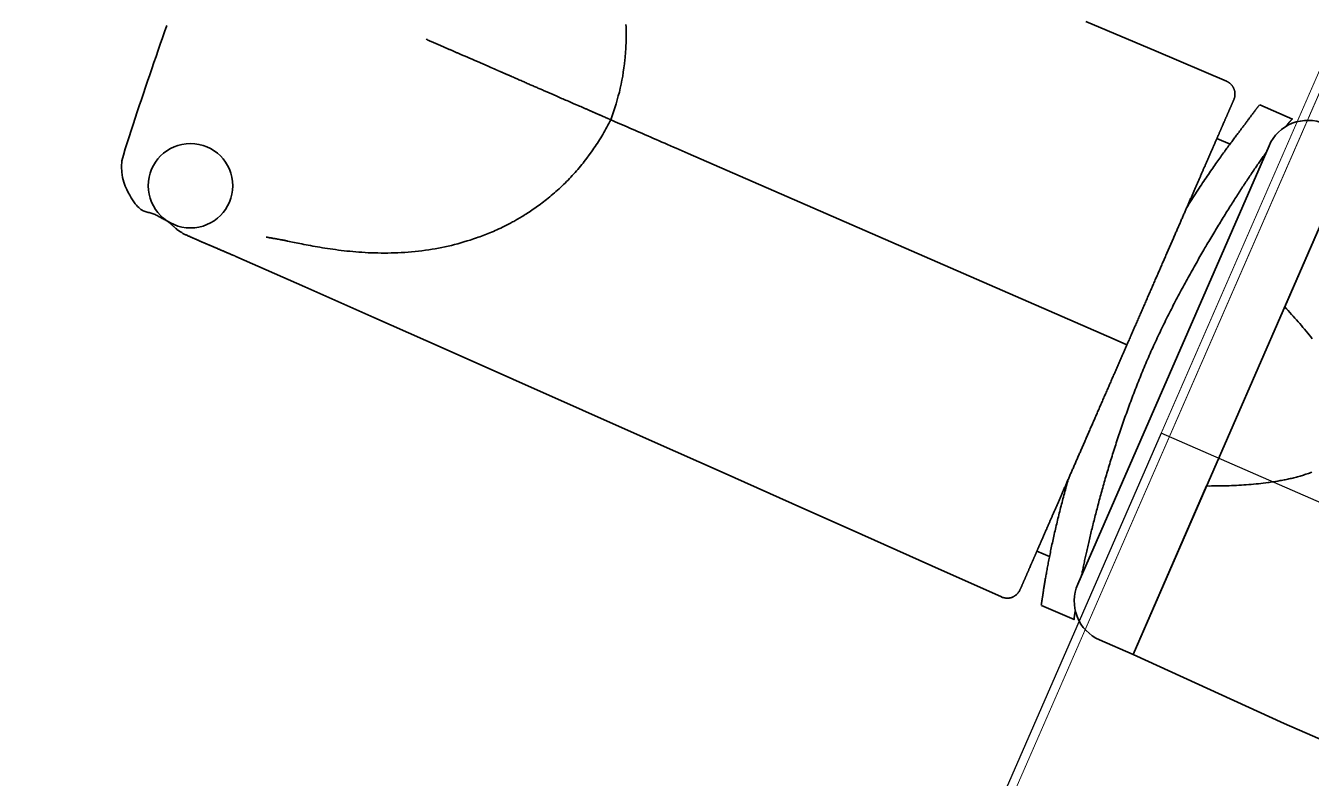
# Model space of a CAD drawing. Header units: millimetres. Extents: x -37281 to 954596, y -59787 to 956680.
# Drawn here: x 871577.03 to 871622.69, y -10762.83 to -10736.09 of the extents above; entities that cross this region are included whole.
import ezdxf

# ---------------------------------------------------------------- set-up
doc = ezdxf.new("R2010")
doc.units = ezdxf.units.MM
doc.header["$MEASUREMENT"] = 0
doc.linetypes.add('Dot & Dashed', pattern=[670.277762, 352.777767, -176.388884, 0, -141.111112])
for name, color, linetype, lineweight in [('0_Pen_No__7', 7, 'Continuous', 35), ('New_A-20-M_Roof_Pen_No__93', 8, 'Continuous', 13), ('New_A-25-M_Curtain_Wall_Pen_No__90', 8, 'Continuous', 20), ('New_A-25-M_Wall_Ext_Pen_No__87', 8, 'Continuous', 20), ('New_ArchiCAD Windows_Pen_No__3', 7, 'Continuous', 18)]:
    doc.layers.add(name, color=color, linetype=linetype, lineweight=lineweight)
for name, color, linetype in [('New_A-20-M_Roof', 7, 'Continuous'), ('New_A-25-M_Curtain_Wall', 7, 'Continuous'), ('New_A-25-M_Wall_Ext', 7, 'Continuous'), ('New_ArchiCAD Windows', 7, 'Continuous')]:
    doc.layers.add(name, color=color, linetype=linetype)
doc.layers.add('New_A-25-M_Curtain_Wall_Pen_No__69', color=7, linetype='Continuous', lineweight=20, true_color=0x606060)
doc.layers.add('New_ArchiCAD Windows_Pen_No__23', color=7, linetype='Continuous', lineweight=30, true_color=0x2a2a2a)

# ---------------------------------------------------------------- blocks, each defined once
blk = doc.blocks.new('Wall_243_2', base_point=(874395.096, -4631.295))
at = {"layer": 'New_A-25-M_Wall_Ext_Pen_No__87', "linetype": 'Continuous', "flags": 128}
blk.add_lwpolyline([(874303.431, -4591.325), (866444.974, -22613.267)], dxfattribs=at)
blk = doc.blocks.new('Wall_245_2', base_point=(874285.087, -4632.604))
at = {"layer": 'New_A-25-M_Wall_Ext_Pen_No__87', "linetype": 'Continuous', "flags": 128}
blk.add_lwpolyline([(869174.27, -16353.328), (874285.087, -4632.604)], dxfattribs=at)
blk = doc.blocks.new('Triple Window 19_2')
at = {"layer": 'New_ArchiCAD Windows_Pen_No__23', "linetype": 'Continuous'}
for p, q in [((662.5, -190), (662.5, 0)), ((662.5, 0), (725, 0))]:
    blk.add_line(p, q, dxfattribs=at)
at = {"layer": 'New_ArchiCAD Windows_Pen_No__3', "linetype": 'Continuous'}
blk.add_line((-182, 0), (662.5, 0), dxfattribs=at)
blk = doc.blocks.new('Wall_353_2', base_point=(874468.416, -4712.544))
at = {"layer": 'New_ArchiCAD Windows', "color": 251, "linetype": 'Continuous', "lineweight": 20, "true_color": 0x606060, "xscale": -1, "zscale": 1000, "rotation": 66.44041158399281}
blk.add_blockref('Triple Window 19_2', (871882.155, -10143.289), dxfattribs=at)
blk = doc.blocks.new('Morph_2_2', base_point=(864302.5, 0))
at = {"layer": 'New_A-20-M_Roof_Pen_No__93', "linetype": 'Continuous', "flags": 128}
blk.add_lwpolyline([(866367.031, -22792.012), (874315.322, -4564.059)], dxfattribs=at)
blk = doc.blocks.new('Beam_8_2', base_point=(874303.431, -4591.325))
at = {"layer": 'New_A-25-M_Curtain_Wall_Pen_No__69', "linetype": 'Dot & Dashed'}
blk.add_line((874303.431, -4591.325), (866444.972, -22613.266), dxfattribs=at)
at = {"layer": 'New_A-25-M_Curtain_Wall_Pen_No__90', "linetype": 'Continuous'}
blk.add_line((874303.431, -4591.325), (866444.972, -22613.266), dxfattribs=at)

msp = doc.modelspace()

# ---------------------------------------------------------------- linework, layer by layer
at = {"layer": '0_Pen_No__7', "linetype": 'Continuous', "flags": 128}
for points in [[(871584.491, -10744.283), (871586.935, -10745.365), (871589.389, -10746.453), (871591.852, -10747.546), (871594.322, -10748.643), (871596.798, -10749.744), (871599.278, -10750.847), (871601.76, -10751.953), (871604.243, -10753.06), (871606.725, -10754.168), (871609.205, -10755.276), (871611.681, -10756.383), (871611.699, -10756.39), (871611.716, -10756.397), (871611.734, -10756.403), (871611.753, -10756.408), (871611.771, -10756.413), (871611.79, -10756.417), (871611.809, -10756.42), (871611.828, -10756.423), (871611.847, -10756.425), (871611.866, -10756.426), (871611.885, -10756.426), (871611.904, -10756.426), (871611.923, -10756.425), (871611.942, -10756.423), (871611.96, -10756.421), (871611.979, -10756.417), (871611.998, -10756.413), (871612.016, -10756.409), (871612.035, -10756.403), (871612.053, -10756.397), (871612.07, -10756.391), (871612.088, -10756.383), (871612.105, -10756.375), (871612.122, -10756.367), (871612.139, -10756.357), (871612.155, -10756.347), (871612.171, -10756.337), (871612.186, -10756.325), (871612.201, -10756.314), (871612.216, -10756.301), (871612.23, -10756.289), (871612.243, -10756.275), (871612.256, -10756.261), (871612.269, -10756.247), (871612.281, -10756.232), (871612.292, -10756.217), (871612.303, -10756.201), (871612.313, -10756.185), (871612.323, -10756.169), (871612.331, -10756.152), (871612.34, -10756.135), (871612.347, -10756.119), (871612.351, -10756.109), (871612.355, -10756.1), (871612.36, -10756.089), (871612.364, -10756.079), (871612.368, -10756.069), (871612.373, -10756.058), (871612.377, -10756.048), (871612.382, -10756.038), (871612.387, -10756.027), (871612.391, -10756.018), (871612.395, -10756.008), (871612.4, -10755.998), (871612.404, -10755.987), (871612.409, -10755.976), (871612.414, -10755.965), (871612.419, -10755.953), (871612.423, -10755.944), (871612.427, -10755.934), (871612.431, -10755.925), (871612.436, -10755.915), (871612.44, -10755.905), (871612.445, -10755.894), (871612.449, -10755.884), (871612.454, -10755.873), (871612.459, -10755.862), (871612.464, -10755.85), (871612.469, -10755.839), (871612.474, -10755.827), (871612.479, -10755.815), (871612.484, -10755.803), (871612.49, -10755.79), (871612.495, -10755.778), (871612.501, -10755.765), (871612.507, -10755.751), (871612.513, -10755.738), (871612.519, -10755.724), (871612.523, -10755.715), (871612.527, -10755.706), (871612.531, -10755.696), (871612.535, -10755.687), (871612.539, -10755.677), (871612.544, -10755.667), (871612.548, -10755.657), (871612.552, -10755.647), (871612.557, -10755.637), (871612.561, -10755.627), (871612.566, -10755.617), (871612.57, -10755.607), (871612.575, -10755.596), (871612.579, -10755.585), (871612.584, -10755.575), (871612.589, -10755.564), (871612.593, -10755.553), (871612.598, -10755.542), (871612.603, -10755.531), (871612.608, -10755.52), (871612.613, -10755.508), (871612.618, -10755.497), (871612.623, -10755.485), (871612.628, -10755.474), (871612.633, -10755.462), (871612.638, -10755.45), (871612.644, -10755.438), (871612.649, -10755.426), (871612.654, -10755.414), (871612.659, -10755.401), (871612.665, -10755.388), (871612.671, -10755.375), (871612.677, -10755.361), (871612.684, -10755.346), (871612.69, -10755.331), (871612.697, -10755.315), (871612.704, -10755.299), (871612.712, -10755.282), (871612.719, -10755.265), (871612.727, -10755.247), (871612.731, -10755.237), (871612.735, -10755.228), (871612.739, -10755.219), (871612.743, -10755.209), (871612.748, -10755.199), (871612.752, -10755.189), (871612.756, -10755.179), (871612.761, -10755.169), (871612.765, -10755.159), (871612.77, -10755.148), (871612.775, -10755.138), (871612.779, -10755.127), (871612.784, -10755.116), (871612.789, -10755.105), (871612.794, -10755.094), (871612.799, -10755.082), (871612.804, -10755.071), (871612.809, -10755.059), (871612.814, -10755.047), (871612.819, -10755.035), (871612.824, -10755.023), (871612.83, -10755.011), (871612.835, -10754.998), (871612.841, -10754.986), (871612.846, -10754.973), (871612.852, -10754.96), (871612.858, -10754.947), (871612.863, -10754.934), (871612.869, -10754.921), (871612.875, -10754.907), (871612.881, -10754.894), (871612.887, -10754.88), (871612.893, -10754.866), (871612.899, -10754.852), (871612.905, -10754.838), (871612.912, -10754.823), (871612.918, -10754.809), (871612.924, -10754.794), (871612.931, -10754.779), (871612.937, -10754.764), (871612.944, -10754.749), (871612.951, -10754.734), (871612.957, -10754.718), (871612.964, -10754.703), (871612.971, -10754.687), (871612.978, -10754.671), (871612.985, -10754.655), (871612.992, -10754.638), (871612.999, -10754.622), (871613.007, -10754.606), (871613.014, -10754.589), (871613.021, -10754.572), (871613.029, -10754.555), (871613.036, -10754.538), (871613.043, -10754.521), (871613.051, -10754.503), (871613.059, -10754.486), (871613.066, -10754.468), (871613.074, -10754.451), (871613.082, -10754.433), (871613.09, -10754.415), (871613.098, -10754.396), (871613.106, -10754.378), (871613.114, -10754.359), (871613.122, -10754.341), (871613.13, -10754.322), (871613.138, -10754.303), (871613.147, -10754.284), (871613.155, -10754.265), (871613.164, -10754.245), (871613.172, -10754.226), (871613.181, -10754.206), (871613.189, -10754.186), (871613.198, -10754.167), (871613.207, -10754.146), (871613.216, -10754.126), (871613.224, -10754.106), (871613.233, -10754.085), (871613.242, -10754.065), (871613.251, -10754.044), (871613.261, -10754.023), (871613.27, -10754.002), (871613.279, -10753.981), (871613.288, -10753.959), (871613.298, -10753.938), (871613.307, -10753.916), (871613.317, -10753.894), (871613.326, -10753.872), (871613.336, -10753.85), (871613.346, -10753.828), (871613.355, -10753.806), (871613.365, -10753.783), (871613.375, -10753.76), (871613.385, -10753.737), (871613.395, -10753.714), (871613.405, -10753.691), (871613.415, -10753.668), (871613.426, -10753.644), (871613.436, -10753.621), (871613.446, -10753.597), (871613.457, -10753.573), (871613.467, -10753.549), (871613.478, -10753.525), (871613.488, -10753.5), (871613.499, -10753.476), (871613.51, -10753.451), (871613.521, -10753.426), (871613.532, -10753.401), (871613.543, -10753.376), (871613.554, -10753.351), (871613.565, -10753.325), (871613.576, -10753.3), (871613.587, -10753.274), (871613.599, -10753.248), (871613.61, -10753.222), (871613.621, -10753.195), (871613.633, -10753.169), (871613.645, -10753.142), (871613.656, -10753.116), (871613.668, -10753.089), (871613.68, -10753.062), (871613.692, -10753.035), (871613.703, -10753.007), (871613.715, -10752.98), (871613.727, -10752.953), (871613.739, -10752.925), (871613.751, -10752.897), (871613.764, -10752.87), (871613.776, -10752.842), (871613.788, -10752.813), (871613.8, -10752.785), (871613.813, -10752.757), (871613.825, -10752.728), (871613.838, -10752.7), (871613.85, -10752.671), (871613.863, -10752.642), (871613.875, -10752.613), (871613.888, -10752.584), (871613.901, -10752.555), (871613.914, -10752.525), (871613.926, -10752.496), (871613.939, -10752.466), (871613.952, -10752.437), (871613.965, -10752.407), (871613.978, -10752.377), (871613.992, -10752.347), (871614.005, -10752.316), (871614.018, -10752.286), (871614.031, -10752.256), (871614.045, -10752.225), (871614.058, -10752.194), (871614.072, -10752.163), (871614.085, -10752.132), (871614.099, -10752.101), (871614.112, -10752.07), (871614.126, -10752.038), (871614.14, -10752.007), (871614.154, -10751.975), (871614.167, -10751.943), (871614.181, -10751.912), (871614.195, -10751.879), (871614.209, -10751.847), (871614.223, -10751.815), (871614.238, -10751.783), (871614.252, -10751.75), (871614.266, -10751.717), (871614.28, -10751.684), (871614.295, -10751.651), (871614.309, -10751.618), (871614.324, -10751.585), (871614.338, -10751.552), (871614.353, -10751.518), (871614.367, -10751.485), (871614.382, -10751.451), (871614.397, -10751.417), (871614.412, -10751.383), (871614.427, -10751.349), (871614.442, -10751.314), (871614.457, -10751.28), (871614.472, -10751.245), (871614.487, -10751.21), (871614.502, -10751.176), (871614.517, -10751.14), (871614.533, -10751.105), (871614.548, -10751.07), (871614.564, -10751.035), (871614.579, -10750.999), (871614.595, -10750.963), (871614.61, -10750.927), (871614.626, -10750.891), (871614.642, -10750.855), (871614.658, -10750.819), (871614.674, -10750.783), (871614.689, -10750.746), (871614.705, -10750.71), (871614.721, -10750.673), (871614.737, -10750.636), (871614.753, -10750.6), (871614.769, -10750.563), (871614.785, -10750.526), (871614.801, -10750.489), (871614.818, -10750.452), (871614.834, -10750.415), (871614.85, -10750.378), (871614.866, -10750.341), (871614.882, -10750.303), (871614.899, -10750.266), (871614.915, -10750.229), (871614.931, -10750.191), (871614.948, -10750.153), (871614.964, -10750.116), (871614.981, -10750.078), (871614.997, -10750.04), (871615.014, -10750.002), (871615.03, -10749.964), (871615.047, -10749.926), (871615.064, -10749.888), (871615.08, -10749.85), (871615.097, -10749.811), (871615.114, -10749.773), (871615.131, -10749.735), (871615.147, -10749.696), (871615.164, -10749.657), (871615.181, -10749.619), (871615.198, -10749.58), (871615.215, -10749.541), (871615.232, -10749.502), (871615.249, -10749.463), (871615.266, -10749.424), (871615.283, -10749.385), (871615.3, -10749.346), (871615.317, -10749.307), (871615.334, -10749.267), (871615.352, -10749.228), (871615.369, -10749.188), (871615.386, -10749.149), (871615.403, -10749.109), (871615.421, -10749.069), (871615.438, -10749.029), (871615.455, -10748.989), (871615.473, -10748.949), (871615.49, -10748.909), (871615.508, -10748.869), (871615.525, -10748.829), (871615.543, -10748.789), (871615.561, -10748.748), (871615.578, -10748.708), (871615.596, -10748.667), (871615.614, -10748.627), (871615.631, -10748.586), (871615.649, -10748.545), (871615.667, -10748.504), (871615.685, -10748.463), (871615.703, -10748.422), (871615.721, -10748.381), (871615.739, -10748.34), (871615.757, -10748.299), (871615.775, -10748.257), (871615.793, -10748.216), (871615.811, -10748.174), (871615.829, -10748.133), (871615.847, -10748.091), (871615.865, -10748.049), (871615.884, -10748.008), (871615.902, -10747.966), (871615.92, -10747.924), (871615.938, -10747.883), (871615.956, -10747.841), (871615.975, -10747.799), (871615.993, -10747.757), (871616.011, -10747.715), (871616.029, -10747.674), (871616.047, -10747.632), (871616.066, -10747.59), (871616.084, -10747.548), (871616.102, -10747.506), (871616.121, -10747.464), (871616.139, -10747.422), (871616.157, -10747.38), (871616.175, -10747.339), (871616.194, -10747.297), (871616.212, -10747.255), (871616.23, -10747.213), (871616.248, -10747.171), (871616.267, -10747.129), (871616.285, -10747.087), (871616.303, -10747.046), (871616.321, -10747.004), (871616.339, -10746.962), (871616.358, -10746.92), (871616.376, -10746.879), (871616.394, -10746.837), (871616.412, -10746.795), (871616.43, -10746.753), (871616.449, -10746.712), (871616.467, -10746.67), (871616.485, -10746.629), (871616.503, -10746.587), (871616.521, -10746.546), (871616.539, -10746.505), (871616.557, -10746.463), (871616.575, -10746.422), (871616.593, -10746.381), (871616.611, -10746.34), (871616.628, -10746.299), (871616.646, -10746.259), (871616.664, -10746.218), (871616.682, -10746.177), (871616.699, -10746.137), (871616.717, -10746.096), (871616.735, -10746.056), (871616.752, -10746.016), (871616.77, -10745.975), (871616.787, -10745.935), (871616.805, -10745.895), (871616.822, -10745.855), (871616.84, -10745.815), (871616.857, -10745.775), (871616.874, -10745.736), (871616.892, -10745.696), (871616.909, -10745.656), (871616.926, -10745.617), (871616.943, -10745.577), (871616.96, -10745.538), (871616.978, -10745.499), (871616.995, -10745.46), (871617.012, -10745.42), (871617.029, -10745.381), (871617.046, -10745.342), (871617.063, -10745.303), (871617.08, -10745.265), (871617.097, -10745.226), (871617.113, -10745.187), (871617.13, -10745.149), (871617.147, -10745.11), (871617.164, -10745.072), (871617.181, -10745.033), (871617.197, -10744.995), (871617.214, -10744.957), (871617.231, -10744.919), (871617.247, -10744.88), (871617.264, -10744.842), (871617.28, -10744.805), (871617.297, -10744.767), (871617.313, -10744.729), (871617.33, -10744.691), (871617.346, -10744.654), (871617.362, -10744.616), (871617.379, -10744.579), (871617.395, -10744.541), (871617.411, -10744.504), (871617.428, -10744.467), (871617.444, -10744.429), (871617.46, -10744.392), (871617.476, -10744.355), (871617.492, -10744.318), (871617.508, -10744.282), (871617.524, -10744.245), (871617.54, -10744.208), (871617.556, -10744.172), (871617.572, -10744.135), (871617.588, -10744.099), (871617.604, -10744.062), (871617.62, -10744.026), (871617.636, -10743.99), (871617.651, -10743.953), (871617.667, -10743.917), (871617.683, -10743.881), (871617.698, -10743.846), (871617.714, -10743.81), (871617.729, -10743.775), (871617.745, -10743.739), (871617.76, -10743.704), (871617.775, -10743.669), (871617.791, -10743.634), (871617.806, -10743.599), (871617.821, -10743.565), (871617.836, -10743.53), (871617.851, -10743.496), (871617.866, -10743.462), (871617.881, -10743.428), (871617.895, -10743.394), (871617.91, -10743.36), (871617.925, -10743.326), (871617.939, -10743.293), (871617.954, -10743.26), (871617.968, -10743.226), (871617.983, -10743.193), (871617.997, -10743.16), (871618.012, -10743.127), (871618.026, -10743.095), (871618.04, -10743.062), (871618.054, -10743.03), (871618.068, -10742.997), (871618.082, -10742.965), (871618.096, -10742.933), (871618.11, -10742.901), (871618.124, -10742.869), (871618.138, -10742.838), (871618.152, -10742.806), (871618.165, -10742.775), (871618.179, -10742.744), (871618.193, -10742.712), (871618.206, -10742.681), (871618.22, -10742.65), (871618.233, -10742.62), (871618.246, -10742.589), (871618.26, -10742.559), (871618.273, -10742.528), (871618.286, -10742.498), (871618.299, -10742.468), (871618.312, -10742.438), (871618.325, -10742.408), (871618.338, -10742.378), (871618.351, -10742.349), (871618.364, -10742.319), (871618.377, -10742.29), (871618.39, -10742.261), (871618.402, -10742.231), (871618.415, -10742.202), (871618.427, -10742.174), (871618.44, -10742.145), (871618.452, -10742.116), (871618.465, -10742.088), (871618.477, -10742.059), (871618.49, -10742.031), (871618.502, -10742.003), (871618.514, -10741.975), (871618.526, -10741.947), (871618.538, -10741.92), (871618.55, -10741.892), (871618.562, -10741.864), (871618.574, -10741.837), (871618.586, -10741.81), (871618.598, -10741.783), (871618.61, -10741.756), (871618.621, -10741.729), (871618.633, -10741.702), (871618.645, -10741.676), (871618.656, -10741.649), (871618.668, -10741.623), (871618.679, -10741.597), (871618.69, -10741.571), (871618.702, -10741.545), (871618.713, -10741.519), (871618.724, -10741.494), (871618.735, -10741.469), (871618.746, -10741.443), (871618.757, -10741.418), (871618.768, -10741.393), (871618.778, -10741.369), (871618.789, -10741.344), (871618.8, -10741.32), (871618.81, -10741.296), (871618.821, -10741.272), (871618.831, -10741.248), (871618.842, -10741.224), (871618.852, -10741.2), (871618.862, -10741.177), (871618.872, -10741.153), (871618.882, -10741.13), (871618.892, -10741.107), (871618.902, -10741.084), (871618.912, -10741.062), (871618.922, -10741.039), (871618.932, -10741.017), (871618.942, -10740.994), (871618.951, -10740.972), (871618.961, -10740.95), (871618.97, -10740.929), (871618.98, -10740.907), (871618.989, -10740.885), (871618.999, -10740.864), (871619.008, -10740.843), (871619.017, -10740.822), (871619.026, -10740.801), (871619.035, -10740.78), (871619.044, -10740.759), (871619.053, -10740.739), (871619.062, -10740.718), (871619.071, -10740.698), (871619.08, -10740.678), (871619.088, -10740.658), (871619.097, -10740.638), (871619.106, -10740.619), (871619.114, -10740.599), (871619.122, -10740.58), (871619.131, -10740.561), (871619.139, -10740.542), (871619.147, -10740.523), (871619.156, -10740.504), (871619.164, -10740.485), (871619.172, -10740.467), (871619.18, -10740.448), (871619.188, -10740.43), (871619.196, -10740.412), (871619.203, -10740.394), (871619.211, -10740.376), (871619.219, -10740.359), (871619.227, -10740.341), (871619.234, -10740.324), (871619.242, -10740.307), (871619.249, -10740.29), (871619.256, -10740.273), (871619.264, -10740.256), (871619.271, -10740.239), (871619.278, -10740.223), (871619.285, -10740.206), (871619.292, -10740.19), (871619.299, -10740.174), (871619.306, -10740.158), (871619.313, -10740.142), (871619.32, -10740.126), (871619.327, -10740.111), (871619.334, -10740.096), (871619.34, -10740.08), (871619.347, -10740.065), (871619.353, -10740.051), (871619.36, -10740.036), (871619.366, -10740.021), (871619.372, -10740.007), (871619.378, -10739.993), (871619.385, -10739.979), (871619.391, -10739.965), (871619.397, -10739.951), (871619.403, -10739.937), (871619.409, -10739.924), (871619.414, -10739.91), (871619.42, -10739.897), (871619.426, -10739.884), (871619.431, -10739.871), (871619.437, -10739.859), (871619.442, -10739.846), (871619.448, -10739.834), (871619.453, -10739.822), (871619.458, -10739.809), (871619.464, -10739.797), (871619.469, -10739.786), (871619.474, -10739.774), (871619.479, -10739.762), (871619.484, -10739.751), (871619.489, -10739.74), (871619.494, -10739.729), (871619.498, -10739.718), (871619.503, -10739.707), (871619.508, -10739.696), (871619.512, -10739.686), (871619.517, -10739.676), (871619.521, -10739.665), (871619.526, -10739.655), (871619.53, -10739.645), (871619.534, -10739.636), (871619.538, -10739.626), (871619.543, -10739.617), (871619.547, -10739.607), (871619.555, -10739.589), (871619.562, -10739.571), (871619.57, -10739.554), (871619.577, -10739.537), (871619.584, -10739.521), (871619.591, -10739.506), (871619.597, -10739.491), (871619.604, -10739.477), (871619.61, -10739.463), (871619.615, -10739.45), (871619.621, -10739.437), (871619.626, -10739.425), (871619.631, -10739.413), (871619.637, -10739.4), (871619.642, -10739.389), (871619.647, -10739.377), (871619.652, -10739.365), (871619.657, -10739.353), (871619.662, -10739.342), (871619.667, -10739.331), (871619.672, -10739.319), (871619.677, -10739.308), (871619.682, -10739.297), (871619.687, -10739.286), (871619.691, -10739.275), (871619.696, -10739.265), (871619.701, -10739.254), (871619.705, -10739.243), (871619.71, -10739.233), (871619.714, -10739.223), (871619.719, -10739.212), (871619.723, -10739.202), (871619.728, -10739.192), (871619.732, -10739.182), (871619.736, -10739.172), (871619.74, -10739.163), (871619.745, -10739.153), (871619.749, -10739.144), (871619.753, -10739.134), (871619.757, -10739.125), (871619.763, -10739.111), (871619.769, -10739.098), (871619.775, -10739.084), (871619.78, -10739.071), (871619.786, -10739.059), (871619.791, -10739.046), (871619.797, -10739.034), (871619.802, -10739.022), (871619.807, -10739.01), (871619.812, -10738.998), (871619.817, -10738.987), (871619.822, -10738.976), (871619.827, -10738.965), (871619.831, -10738.954), (871619.836, -10738.943), (871619.84, -10738.933), (871619.845, -10738.923), (871619.849, -10738.914), (871619.853, -10738.904), (871619.857, -10738.895), (871619.862, -10738.883), (871619.867, -10738.871), (871619.872, -10738.86), (871619.877, -10738.85), (871619.881, -10738.839), (871619.886, -10738.829), (871619.89, -10738.82), (871619.895, -10738.809), (871619.899, -10738.798), (871619.904, -10738.788), (871619.908, -10738.777), (871619.913, -10738.767), (871619.917, -10738.757), (871619.921, -10738.747), (871619.926, -10738.737), (871619.93, -10738.728), (871619.934, -10738.719), (871619.938, -10738.708), (871619.942, -10738.698), (871619.946, -10738.688), (871619.95, -10738.677), (871619.953, -10738.667), (871619.957, -10738.656), (871619.959, -10738.645), (871619.962, -10738.634), (871619.965, -10738.624), (871619.967, -10738.613), (871619.969, -10738.602), (871619.971, -10738.591), (871619.972, -10738.58), (871619.973, -10738.569), (871619.974, -10738.557), (871619.975, -10738.546), (871619.975, -10738.535), (871619.976, -10738.524), (871619.976, -10738.513), (871619.975, -10738.502), (871619.975, -10738.491), (871619.974, -10738.479), (871619.973, -10738.468), (871619.972, -10738.457), (871619.97, -10738.446), (871619.969, -10738.435), (871619.967, -10738.424), (871619.965, -10738.414), (871619.962, -10738.403), (871619.959, -10738.392), (871619.956, -10738.381), (871619.953, -10738.371), (871619.95, -10738.36), (871619.946, -10738.35), (871619.942, -10738.339), (871619.938, -10738.329), (871619.934, -10738.319), (871619.929, -10738.308), (871619.924, -10738.298), (871619.919, -10738.288), (871619.914, -10738.278), (871619.909, -10738.269), (871619.903, -10738.259), (871619.897, -10738.25), (871619.891, -10738.24), (871619.885, -10738.231), (871619.878, -10738.222), (871619.872, -10738.213), (871619.865, -10738.205), (871619.858, -10738.196), (871619.85, -10738.188), (871619.843, -10738.179), (871619.835, -10738.171), (871619.828, -10738.163), (871619.82, -10738.156), (871619.811, -10738.148), (871619.803, -10738.141), (871619.795, -10738.134), (871619.786, -10738.127), (871619.777, -10738.12), (871619.768, -10738.113), (871619.759, -10738.107), (871619.75, -10738.101), (871619.74, -10738.094), (871619.731, -10738.089), (871619.721, -10738.083), (871619.711, -10738.078), (871619.702, -10738.073), (871619.692, -10738.068), (871619.681, -10738.063), (871619.671, -10738.059), (871617.175, -10736.997), (871614.676, -10735.934)], [(871616.139, -10747.422), (871615.68, -10747.222), (871600.556, -10740.627), (871600.449, -10740.581), (871600.343, -10740.534), (871600.237, -10740.488), (871600.132, -10740.443), (871600.028, -10740.397), (871599.925, -10740.352), (871599.822, -10740.308), (871599.721, -10740.263), (871599.62, -10740.219), (871599.519, -10740.175), (871599.42, -10740.132), (871599.322, -10740.089), (871599.224, -10740.047), (871599.128, -10740.005), (871599.032, -10739.963), (871598.937, -10739.922), (871598.844, -10739.881), (871598.751, -10739.84), (871598.66, -10739.801), (871598.569, -10739.761), (871598.48, -10739.722), (871598.391, -10739.684), (871598.304, -10739.645), (871598.218, -10739.608), (871598.133, -10739.571), (871598.049, -10739.534), (871597.967, -10739.498), (871597.886, -10739.463), (871597.806, -10739.428), (871597.857, -10739.289), (871597.905, -10739.149), (871597.951, -10739.009), (871597.994, -10738.868), (871598.035, -10738.726), (871598.074, -10738.584), (871598.11, -10738.443), (871598.143, -10738.301), (871598.174, -10738.159), (871598.202, -10738.017), (871598.229, -10737.875), (871598.252, -10737.732), (871598.273, -10737.588), (871598.292, -10737.444), (871598.308, -10737.3), (871598.316, -10737.227), (871598.322, -10737.154), (871598.328, -10737.081), (871598.334, -10737.007), (871598.338, -10736.933), (871598.342, -10736.86), (871598.346, -10736.786), (871598.349, -10736.711), (871598.351, -10736.637), (871598.352, -10736.563), (871598.353, -10736.49), (871598.353, -10736.416), (871598.352, -10736.342), (871598.351, -10736.268), (871598.349, -10736.195), (871598.347, -10736.122), (871598.344, -10736.049)], [(871580.494, -10740.681), (871580.562, -10740.465), (871580.631, -10740.248), (871580.701, -10740.03), (871580.772, -10739.812), (871580.843, -10739.593), (871580.915, -10739.373), (871580.987, -10739.153), (871581.06, -10738.934), (871581.133, -10738.714), (871581.206, -10738.494), (871581.28, -10738.274), (871581.354, -10738.055), (871581.429, -10737.836), (871581.503, -10737.616), (871581.578, -10737.397), (871581.654, -10737.178), (871581.729, -10736.959), (871581.805, -10736.74), (871581.881, -10736.521), (871581.958, -10736.302), (871582.034, -10736.084)], [(871597.804, -10739.427), (871597.794, -10739.423), (871597.784, -10739.419), (871597.774, -10739.415), (871597.763, -10739.41), (871597.751, -10739.404), (871597.737, -10739.398), (871597.723, -10739.392), (871597.708, -10739.385), (871597.692, -10739.379), (871597.676, -10739.371), (871597.643, -10739.357), (871597.626, -10739.35), (871597.61, -10739.343), (871597.595, -10739.336), (871597.579, -10739.329), (871597.563, -10739.322), (871597.547, -10739.315), (871597.53, -10739.308), (871597.513, -10739.3), (871597.495, -10739.293), (871597.478, -10739.285), (871597.46, -10739.277), (871597.441, -10739.269), (871597.423, -10739.261), (871597.404, -10739.253), (871597.385, -10739.245), (871597.365, -10739.236), (871597.346, -10739.228), (871597.326, -10739.219), (871597.305, -10739.21), (871597.285, -10739.201), (871597.264, -10739.192), (871597.243, -10739.183), (871597.222, -10739.174), (871597.201, -10739.164), (871597.179, -10739.155), (871597.157, -10739.146), (871597.135, -10739.136), (871597.113, -10739.126), (871597.091, -10739.117), (871597.068, -10739.107), (871597.046, -10739.097), (871597.023, -10739.087), (871597, -10739.077), (871596.977, -10739.067), (871596.954, -10739.057), (871596.93, -10739.046), (871596.907, -10739.036), (871596.883, -10739.026), (871596.835, -10739.005), (871596.787, -10738.984), (871596.739, -10738.963), (871596.691, -10738.942), (871596.642, -10738.921), (871596.593, -10738.899), (871596.495, -10738.857), (871596.397, -10738.814), (871596.348, -10738.793), (871596.299, -10738.771), (871596.251, -10738.75), (871596.203, -10738.729), (871596.155, -10738.709), (871596.132, -10738.698), (871596.108, -10738.688), (871596.061, -10738.668), (871596.038, -10738.657), (871596.014, -10738.647), (871595.989, -10738.636), (871595.965, -10738.625), (871595.94, -10738.615), (871595.915, -10738.604), (871595.889, -10738.593), (871595.864, -10738.581), (871595.838, -10738.57), (871595.811, -10738.559), (871595.785, -10738.547), (871595.758, -10738.535), (871595.731, -10738.523), (871595.703, -10738.511), (871595.675, -10738.499), (871595.647, -10738.487), (871595.619, -10738.474), (871595.59, -10738.462), (871595.561, -10738.449), (871595.531, -10738.436), (871595.502, -10738.423), (871595.472, -10738.41), (871595.441, -10738.397), (871595.411, -10738.384), (871595.38, -10738.37), (871595.348, -10738.357), (871595.317, -10738.343), (871595.285, -10738.329), (871595.253, -10738.315), (871595.22, -10738.301), (871595.187, -10738.286), (871595.154, -10738.272), (871595.121, -10738.257), (871595.087, -10738.243), (871595.053, -10738.228), (871595.018, -10738.213), (871594.983, -10738.197), (871594.948, -10738.182), (871594.913, -10738.167), (871594.877, -10738.151), (871594.841, -10738.135), (871594.805, -10738.12), (871594.768, -10738.104), (871594.731, -10738.087), (871594.694, -10738.071), (871594.656, -10738.055), (871594.618, -10738.038), (871594.58, -10738.022), (871594.541, -10738.005), (871594.503, -10737.988), (871594.425, -10737.954), (871594.386, -10737.937), (871594.347, -10737.92), (871594.307, -10737.903), (871594.268, -10737.885), (871594.248, -10737.877), (871594.228, -10737.868), (871594.208, -10737.859), (871594.187, -10737.85), (871594.167, -10737.841), (871594.147, -10737.833), (871594.127, -10737.824), (871594.107, -10737.815), (871594.087, -10737.807), (871594.068, -10737.798), (871594.049, -10737.79), (871594.03, -10737.782), (871594.011, -10737.774), (871593.993, -10737.766), (871593.975, -10737.758), (871593.957, -10737.75), (871593.939, -10737.742), (871593.921, -10737.734), (871593.904, -10737.727), (871593.887, -10737.719), (871593.87, -10737.712), (871593.853, -10737.705), (871593.836, -10737.697), (871593.82, -10737.69), (871593.804, -10737.683), (871593.788, -10737.676), (871593.773, -10737.67), (871593.757, -10737.663), (871593.742, -10737.656), (871593.727, -10737.65), (871593.712, -10737.643), (871593.698, -10737.637), (871593.684, -10737.631), (871593.67, -10737.625), (871593.656, -10737.619), (871593.642, -10737.613), (871593.629, -10737.607), (871593.616, -10737.601), (871593.603, -10737.595), (871593.59, -10737.59), (871593.578, -10737.585), (871593.565, -10737.579), (871593.553, -10737.574), (871593.542, -10737.569), (871593.447, -10737.528), (871593.258, -10737.445), (871593.069, -10737.363), (871592.974, -10737.321), (871592.88, -10737.28), (871592.786, -10737.239), (871592.692, -10737.198), (871592.598, -10737.157), (871592.505, -10737.117), (871592.458, -10737.096), (871592.435, -10737.086), (871592.411, -10737.076), (871592.388, -10737.066), (871592.364, -10737.055), (871592.34, -10737.045), (871592.316, -10737.034), (871592.292, -10737.024), (871592.267, -10737.013), (871592.243, -10737.003), (871592.219, -10736.992), (871592.194, -10736.981), (871592.169, -10736.97), (871592.144, -10736.96), (871592.119, -10736.949), (871592.094, -10736.938), (871592.069, -10736.927), (871592.044, -10736.916), (871592.018, -10736.905), (871591.993, -10736.893), (871591.967, -10736.882), (871591.941, -10736.871), (871591.915, -10736.86), (871591.889, -10736.848), (871591.863, -10736.837), (871591.836, -10736.825), (871591.81, -10736.814), (871591.783, -10736.802), (871591.756, -10736.79), (871591.73, -10736.779), (871591.703, -10736.767), (871591.675, -10736.755), (871591.648, -10736.743), (871591.621, -10736.731), (871591.593, -10736.719), (871591.565, -10736.707), (871591.537, -10736.695), (871591.509, -10736.683), (871591.481, -10736.67), (871591.453, -10736.658), (871591.425, -10736.646), (871591.396, -10736.633), (871591.367, -10736.621), (871591.338, -10736.608), (871591.309, -10736.595), (871591.28, -10736.583), (871591.251, -10736.57)], [(871620.845, -10738.901), (871620.838, -10738.911), (871620.831, -10738.92), (871620.822, -10738.931), (871620.811, -10738.944), (871620.799, -10738.959), (871620.793, -10738.967), (871620.786, -10738.976), (871620.779, -10738.985), (871620.771, -10738.994), (871620.763, -10739.005), (871620.755, -10739.015), (871620.746, -10739.026), (871620.738, -10739.038), (871620.728, -10739.05), (871620.719, -10739.062), (871620.709, -10739.075), (871620.699, -10739.089), (871620.689, -10739.103), (871620.678, -10739.117), (871620.667, -10739.132), (871620.655, -10739.147), (871620.644, -10739.163), (871620.632, -10739.179), (871620.62, -10739.195), (871620.607, -10739.212), (871620.594, -10739.229), (871620.581, -10739.247), (871620.568, -10739.265), (871620.554, -10739.284), (871620.54, -10739.302), (871620.526, -10739.322), (871620.511, -10739.341), (871620.496, -10739.361), (871620.481, -10739.382), (871620.466, -10739.403), (871620.45, -10739.424), (871620.434, -10739.445), (871620.418, -10739.467), (871620.401, -10739.489), (871620.384, -10739.512), (871620.367, -10739.535), (871620.35, -10739.558), (871620.332, -10739.582), (871620.314, -10739.606), (871620.296, -10739.63), (871620.277, -10739.655), (871620.258, -10739.68), (871620.239, -10739.705), (871620.22, -10739.731), (871620.2, -10739.757), (871620.18, -10739.783), (871620.16, -10739.81), (871620.14, -10739.837), (871620.119, -10739.865), (871620.098, -10739.893), (871620.077, -10739.921), (871620.055, -10739.951), (871620.032, -10739.981), (871620.009, -10740.011), (871619.985, -10740.043), (871619.961, -10740.075), (871619.936, -10740.108), (871619.911, -10740.141), (871619.885, -10740.176), (871619.859, -10740.211), (871619.832, -10740.247), (871619.805, -10740.283), (871619.777, -10740.321), (871619.749, -10740.359), (871619.72, -10740.398), (871619.691, -10740.438), (871619.661, -10740.479), (871619.63, -10740.52), (871619.599, -10740.563), (871619.568, -10740.606), (871619.536, -10740.65), (871619.503, -10740.695), (871619.47, -10740.741), (871619.437, -10740.788), (871619.402, -10740.836), (871619.368, -10740.885), (871619.332, -10740.935), (871619.297, -10740.986), (871619.26, -10741.037), (871619.224, -10741.09), (871619.186, -10741.144), (871619.148, -10741.198), (871619.11, -10741.254), (871619.071, -10741.311), (871619.032, -10741.369), (871618.992, -10741.428), (871618.951, -10741.487), (871618.91, -10741.548), (871618.868, -10741.61), (871618.827, -10741.673), (871618.785, -10741.736), (871618.742, -10741.8), (871618.7, -10741.865), (871618.657, -10741.93), (871618.614, -10741.996), (871618.571, -10742.062), (871618.528, -10742.129), (871618.485, -10742.197), (871618.441, -10742.266), (871618.398, -10742.335), (871618.354, -10742.404), (871618.31, -10742.474), (871618.266, -10742.545)], [(871621.775, -10739.672), (871621.782, -10739.664), (871621.788, -10739.656), (871621.795, -10739.648), (871621.801, -10739.64), (871621.814, -10739.624), (871621.827, -10739.609), (871621.839, -10739.595), (871621.851, -10739.581), (871621.862, -10739.567), (871621.873, -10739.554), (871621.884, -10739.542), (871621.894, -10739.53), (871621.904, -10739.519), (871621.914, -10739.508), (871621.923, -10739.497), (871621.932, -10739.487), (871621.94, -10739.478), (871621.948, -10739.469), (871621.956, -10739.461), (871621.964, -10739.453), (871621.974, -10739.442), (871621.983, -10739.433), (871621.991, -10739.425), (871621.999, -10739.417), (871622.007, -10739.409), (871622.014, -10739.402), (871620.86, -10738.899)], [(871597.806, -10739.428), (871597.772, -10739.494), (871597.738, -10739.56), (871597.704, -10739.625), (871597.669, -10739.691), (871597.633, -10739.755), (871597.597, -10739.82), (871597.56, -10739.884), (871597.523, -10739.948), (871597.486, -10740.011), (871597.447, -10740.074), (871597.409, -10740.137), (871597.37, -10740.199), (871597.33, -10740.261), (871597.29, -10740.322), (871597.25, -10740.383), (871597.209, -10740.443), (871597.167, -10740.503), (871597.126, -10740.563), (871597.041, -10740.68), (871596.954, -10740.796), (871596.866, -10740.91), (871596.821, -10740.967), (871596.775, -10741.024), (871596.729, -10741.08), (871596.682, -10741.135), (871596.635, -10741.191), (871596.587, -10741.246), (871596.539, -10741.301), (871596.49, -10741.355), (871596.44, -10741.41), (871596.389, -10741.464), (871596.338, -10741.518), (871596.287, -10741.571), (871596.235, -10741.624), (871596.182, -10741.677), (871596.129, -10741.729), (871596.076, -10741.781), (871596.022, -10741.832), (871595.968, -10741.882), (871595.913, -10741.932), (871595.859, -10741.981), (871595.804, -10742.029), (871595.749, -10742.076), (871595.694, -10742.123), (871595.639, -10742.169), (871595.584, -10742.214), (871595.529, -10742.258), (871595.475, -10742.302), (871595.42, -10742.344), (871595.367, -10742.385), (871595.313, -10742.425), (871595.26, -10742.464), (871595.208, -10742.502), (871595.156, -10742.539), (871595.105, -10742.575), (871595.055, -10742.61), (871595.005, -10742.644), (871594.957, -10742.676), (871594.909, -10742.708), (871594.862, -10742.738), (871594.816, -10742.768), (871594.77, -10742.797), (871594.726, -10742.824), (871594.682, -10742.851), (871594.639, -10742.877), (871594.597, -10742.902), (871594.556, -10742.927), (871594.515, -10742.95), (871594.475, -10742.973), (871594.436, -10742.996), (871594.397, -10743.017), (871594.359, -10743.039), (871594.321, -10743.059), (871594.284, -10743.079), (871594.247, -10743.099), (871594.174, -10743.137), (871594.102, -10743.174), (871594.032, -10743.209), (871593.964, -10743.242), (871593.896, -10743.275), (871593.829, -10743.306), (871593.763, -10743.336), (871593.699, -10743.365), (871593.635, -10743.393), (871593.572, -10743.42), (871593.51, -10743.446), (871593.449, -10743.471), (871593.389, -10743.495), (871593.329, -10743.519), (871593.27, -10743.541), (871593.212, -10743.563), (871593.154, -10743.585), (871593.096, -10743.605), (871593.04, -10743.625), (871592.927, -10743.664), (871592.815, -10743.701), (871592.703, -10743.736), (871592.592, -10743.77), (871592.48, -10743.803), (871592.368, -10743.834), (871592.256, -10743.864), (871592.144, -10743.892), (871592.031, -10743.918), (871591.918, -10743.944), (871591.804, -10743.968), (871591.689, -10743.99), (871591.574, -10744.011), (871591.457, -10744.031), (871591.339, -10744.049), (871591.221, -10744.067), (871591.101, -10744.082), (871590.979, -10744.097), (871590.856, -10744.11), (871590.732, -10744.122), (871590.609, -10744.132), (871590.487, -10744.141), (871590.365, -10744.149), (871590.244, -10744.154), (871590.123, -10744.159), (871590.004, -10744.162), (871589.885, -10744.164), (871589.767, -10744.165), (871589.65, -10744.164), (871589.534, -10744.162), (871589.419, -10744.159), (871589.305, -10744.156), (871589.192, -10744.151), (871589.081, -10744.145), (871588.97, -10744.138), (871588.861, -10744.131), (871588.753, -10744.122), (871588.646, -10744.113), (871588.54, -10744.103), (871588.436, -10744.093), (871588.333, -10744.081), (871588.232, -10744.07), (871588.132, -10744.057), (871588.033, -10744.044), (871587.937, -10744.031), (871587.841, -10744.018), (871587.748, -10744.004), (871587.656, -10743.99), (871587.565, -10743.975), (871587.477, -10743.96), (871587.39, -10743.946), (871587.305, -10743.931), (871587.222, -10743.916), (871587.141, -10743.901), (871587.062, -10743.886), (871586.984, -10743.871), (871586.909, -10743.856), (871586.836, -10743.842), (871586.765, -10743.827), (871586.696, -10743.813), (871586.629, -10743.8), (871586.565, -10743.786), (871586.502, -10743.774), (871586.442, -10743.761), (871586.385, -10743.749), (871586.329, -10743.738), (871586.303, -10743.732), (871586.277, -10743.727), (871586.251, -10743.722), (871586.226, -10743.717), (871586.202, -10743.712), (871586.178, -10743.708), (871586.155, -10743.703), (871586.133, -10743.699), (871586.111, -10743.695), (871586.09, -10743.691), (871586.049, -10743.684), (871586.01, -10743.677), (871585.973, -10743.67), (871585.938, -10743.664), (871585.905, -10743.658), (871585.873, -10743.652), (871585.844, -10743.647), (871585.815, -10743.642), (871585.789, -10743.637), (871585.764, -10743.633), (871585.741, -10743.629), (871585.72, -10743.625), (871585.7, -10743.621), (871585.681, -10743.618), (871585.664, -10743.615), (871585.648, -10743.612), (871585.634, -10743.609), (871585.622, -10743.607), (871585.61, -10743.605), (871585.591, -10743.601), (871585.578, -10743.599), (871585.564, -10743.596)], [(871619.336, -10740.089), (871619.8, -10740.291)], [(871622.722, -10747.21), (871622.668, -10747.142), (871622.614, -10747.075), (871622.559, -10747.007), (871622.503, -10746.94), (871622.447, -10746.873), (871622.39, -10746.806), (871622.333, -10746.739), (871622.276, -10746.672), (871622.218, -10746.606), (871622.16, -10746.54), (871622.101, -10746.474), (871622.042, -10746.408), (871621.983, -10746.342), (871621.923, -10746.276), (871621.863, -10746.211), (871621.803, -10746.146), (871621.742, -10746.08), (871624.352, -10740.094)], [(871614.527, -10755.621), (871614.536, -10755.58), (871614.544, -10755.538), (871614.553, -10755.495), (871614.561, -10755.452), (871614.57, -10755.409), (871614.579, -10755.365), (871614.589, -10755.32), (871614.598, -10755.275), (871614.607, -10755.23), (871614.617, -10755.184), (871614.627, -10755.138), (871614.637, -10755.091), (871614.647, -10755.044), (871614.657, -10754.996), (871614.668, -10754.948), (871614.678, -10754.899), (871614.689, -10754.85), (871614.7, -10754.801), (871614.711, -10754.751), (871614.723, -10754.701), (871614.734, -10754.65), (871614.746, -10754.599), (871614.757, -10754.547), (871614.769, -10754.495), (871614.781, -10754.443), (871614.794, -10754.39), (871614.806, -10754.336), (871614.819, -10754.283), (871614.832, -10754.228), (871614.845, -10754.174), (871614.858, -10754.119), (871614.871, -10754.063), (871614.885, -10754.008), (871614.898, -10753.952), (871614.912, -10753.895), (871614.926, -10753.838), (871614.94, -10753.781), (871614.955, -10753.723), (871614.969, -10753.665), (871614.984, -10753.607), (871614.999, -10753.548), (871615.014, -10753.489), (871615.029, -10753.43), (871615.045, -10753.37), (871615.06, -10753.31), (871615.076, -10753.25), (871615.092, -10753.189), (871615.108, -10753.128), (871615.124, -10753.067), (871615.141, -10753.005), (871615.157, -10752.943), (871615.174, -10752.881), (871615.191, -10752.818), (871615.208, -10752.756), (871615.226, -10752.693), (871615.243, -10752.629), (871615.261, -10752.566), (871615.279, -10752.502), (871615.297, -10752.438), (871615.315, -10752.373), (871615.334, -10752.309), (871615.352, -10752.244), (871615.371, -10752.179), (871615.39, -10752.114), (871615.409, -10752.048), (871615.428, -10751.982), (871615.448, -10751.916), (871615.468, -10751.85), (871615.487, -10751.784), (871615.507, -10751.717), (871615.528, -10751.65), (871615.548, -10751.584), (871615.569, -10751.516), (871615.589, -10751.449), (871615.61, -10751.382), (871615.631, -10751.314), (871615.653, -10751.246), (871615.674, -10751.178), (871615.696, -10751.11), (871615.718, -10751.042), (871615.74, -10750.973), (871615.762, -10750.905), (871615.784, -10750.836), (871615.807, -10750.767), (871615.83, -10750.698), (871615.853, -10750.629), (871615.876, -10750.56), (871615.899, -10750.49), (871615.923, -10750.421), (871615.946, -10750.351), (871615.97, -10750.281), (871615.994, -10750.211), (871616.019, -10750.141), (871616.043, -10750.071), (871616.068, -10750.001), (871616.093, -10749.931), (871616.118, -10749.86), (871616.143, -10749.79), (871616.169, -10749.72), (871616.194, -10749.649), (871616.22, -10749.578), (871616.246, -10749.508), (871616.272, -10749.437), (871616.299, -10749.366), (871616.325, -10749.295), (871616.352, -10749.224), (871616.379, -10749.154), (871616.407, -10749.083), (871616.434, -10749.012), (871616.462, -10748.941), (871616.489, -10748.87), (871616.517, -10748.799), (871616.546, -10748.728), (871616.574, -10748.657), (871616.603, -10748.586), (871616.631, -10748.515), (871616.66, -10748.444), (871616.69, -10748.373), (871616.719, -10748.302), (871616.749, -10748.232), (871616.778, -10748.161), (871616.808, -10748.09), (871616.839, -10748.02), (871616.869, -10747.949), (871616.9, -10747.878), (871616.93, -10747.808), (871616.961, -10747.738), (871616.993, -10747.667), (871617.024, -10747.597), (871617.055, -10747.527), (871617.087, -10747.457), (871617.119, -10747.387), (871617.151, -10747.318), (871617.183, -10747.248), (871617.216, -10747.179), (871617.248, -10747.109), (871617.281, -10747.04), (871617.314, -10746.971), (871617.347, -10746.902), (871617.38, -10746.833), (871617.413, -10746.764), (871617.446, -10746.696), (871617.48, -10746.627), (871617.514, -10746.559), (871617.547, -10746.491), (871617.581, -10746.423), (871617.615, -10746.355), (871617.649, -10746.288), (871617.683, -10746.22), (871617.718, -10746.153), (871617.752, -10746.086), (871617.786, -10746.019), (871617.821, -10745.952), (871617.856, -10745.885), (871617.89, -10745.819), (871617.925, -10745.753), (871617.96, -10745.687), (871617.995, -10745.621), (871618.03, -10745.555), (871618.064, -10745.489), (871618.1, -10745.424), (871618.135, -10745.359), (871618.17, -10745.294), (871618.205, -10745.23), (871618.24, -10745.165), (871618.275, -10745.101), (871618.31, -10745.037), (871618.346, -10744.973), (871618.381, -10744.91), (871618.416, -10744.846), (871618.451, -10744.783), (871618.487, -10744.72), (871618.522, -10744.658), (871618.557, -10744.595), (871618.592, -10744.533), (871618.628, -10744.471), (871618.663, -10744.409), (871618.698, -10744.348), (871618.733, -10744.287), (871618.768, -10744.226), (871618.803, -10744.165), (871618.839, -10744.105), (871618.874, -10744.045), (871618.908, -10743.985), (871618.943, -10743.926), (871618.978, -10743.866), (871619.013, -10743.807), (871619.048, -10743.749), (871619.082, -10743.69), (871619.117, -10743.632), (871619.152, -10743.574), (871619.186, -10743.517), (871619.22, -10743.46), (871619.255, -10743.403), (871619.289, -10743.346), (871619.323, -10743.29), (871619.357, -10743.234), (871619.391, -10743.178), (871619.424, -10743.123), (871619.458, -10743.068), (871619.491, -10743.014), (871619.525, -10742.96), (871619.558, -10742.906), (871619.591, -10742.853), (871619.623, -10742.799), (871619.656, -10742.747), (871619.689, -10742.694), (871619.721, -10742.643), (871619.753, -10742.591), (871619.785, -10742.54), (871619.817, -10742.489), (871619.849, -10742.438), (871619.881, -10742.388), (871619.912, -10742.339), (871619.943, -10742.289), (871619.974, -10742.24), (871620.005, -10742.192), (871620.036, -10742.143), (871620.067, -10742.096), (871620.098, -10742.048), (871620.128, -10742.001), (871620.158, -10741.954), (871620.188, -10741.908), (871620.218, -10741.862), (871620.248, -10741.816), (871620.277, -10741.771), (871620.307, -10741.726), (871620.336, -10741.682), (871620.365, -10741.638), (871620.394, -10741.594), (871620.422, -10741.55), (871620.451, -10741.508), (871620.479, -10741.465), (871620.507, -10741.423), (871620.535, -10741.381), (871620.563, -10741.34), (871620.591, -10741.299), (871620.618, -10741.258), (871620.646, -10741.218), (871620.673, -10741.178), (871620.7, -10741.138), (871620.726, -10741.099), (871620.753, -10741.061), (871620.779, -10741.022), (871620.806, -10740.985), (871620.832, -10740.947), (871620.857, -10740.91), (871620.883, -10740.873), (871620.908, -10740.837), (871620.933, -10740.801), (871620.958, -10740.766), (871620.983, -10740.731), (871621.007, -10740.696), (871621.032, -10740.662), (871621.056, -10740.629), (871621.079, -10740.595)], [(871582.14, -10743.079), (871582.108, -10743.061), (871582.076, -10743.043), (871582.042, -10743.025), (871582.009, -10743.007), (871581.975, -10742.989), (871581.94, -10742.97), (871581.905, -10742.952), (871581.869, -10742.933), (871581.834, -10742.914), (871581.798, -10742.895), (871581.762, -10742.875), (871581.726, -10742.856), (871581.69, -10742.836), (871581.655, -10742.817), (871581.619, -10742.797), (871581.584, -10742.78), (871581.549, -10742.767), (871581.515, -10742.755), (871581.48, -10742.745), (871581.446, -10742.737), (871581.411, -10742.729), (871581.376, -10742.721), (871581.341, -10742.712), (871581.306, -10742.702), (871581.27, -10742.691), (871581.233, -10742.677), (871581.196, -10742.66), (871581.159, -10742.64), (871581.12, -10742.615), (871581.08, -10742.586), (871581.04, -10742.551), (871580.998, -10742.511), (871580.956, -10742.464), (871580.912, -10742.41), (871580.866, -10742.349), (871580.82, -10742.279), (871580.771, -10742.201), (871580.721, -10742.113), (871580.67, -10742.015), (871580.616, -10741.906), (871580.561, -10741.787), (871580.508, -10741.647), (871580.465, -10741.481), (871580.437, -10741.296), (871580.429, -10741.097), (871580.446, -10740.89), (871580.494, -10740.681)], [(871620.942, -10740.789), (871620.986, -10740.809)], [(871582.214, -10743.159), (871582.206, -10743.152), (871582.198, -10743.146), (871582.188, -10743.138), (871582.179, -10743.131), (871582.169, -10743.123), (871582.16, -10743.115), (871582.15, -10743.107), (871582.14, -10743.099), (871582.13, -10743.091), (871582.12, -10743.083), (871582.11, -10743.075), (871582.1, -10743.067), (871582.091, -10743.059), (871582.081, -10743.051), (871582.072, -10743.044), (871582.063, -10743.036)], [(871584.56, -10744.314), (871584.55, -10744.31), (871584.539, -10744.305), (871584.528, -10744.3), (871584.514, -10744.294), (871584.497, -10744.287), (871584.487, -10744.283), (871584.476, -10744.278), (871584.465, -10744.273), (871584.453, -10744.268), (871584.439, -10744.262), (871584.426, -10744.256), (871584.411, -10744.25), (871584.395, -10744.244), (871584.38, -10744.237), (871584.363, -10744.23), (871584.346, -10744.223), (871584.328, -10744.215), (871584.31, -10744.207), (871584.292, -10744.2), (871584.273, -10744.192), (871584.255, -10744.184), (871584.235, -10744.176), (871584.216, -10744.167), (871584.197, -10744.159), (871584.177, -10744.151), (871584.157, -10744.142), (871584.137, -10744.134), (871584.117, -10744.125), (871584.097, -10744.117), (871584.077, -10744.108), (871584.057, -10744.1), (871584.037, -10744.091), (871584.017, -10744.083), (871583.997, -10744.074), (871583.976, -10744.065), (871583.956, -10744.057), (871583.936, -10744.048), (871583.916, -10744.04), (871583.895, -10744.031), (871583.875, -10744.022), (871583.855, -10744.014), (871583.835, -10744.005), (871583.815, -10743.996), (871583.794, -10743.988), (871583.774, -10743.979), (871583.754, -10743.971), (871583.734, -10743.962), (871583.714, -10743.953), (871583.694, -10743.945), (871583.673, -10743.936), (871583.653, -10743.928), (871583.633, -10743.919), (871583.613, -10743.91), (871583.593, -10743.902), (871583.573, -10743.893), (871583.553, -10743.884), (871583.533, -10743.876), (871583.513, -10743.867), (871583.492, -10743.858), (871583.472, -10743.85), (871583.452, -10743.841), (871583.432, -10743.832), (871583.412, -10743.824), (871583.392, -10743.815), (871583.372, -10743.806), (871583.352, -10743.798), (871583.332, -10743.789), (871583.312, -10743.78), (871583.292, -10743.772), (871583.271, -10743.763), (871583.251, -10743.754), (871583.231, -10743.746), (871583.211, -10743.737), (871583.191, -10743.728), (871583.171, -10743.719), (871583.151, -10743.711), (871583.131, -10743.702), (871583.111, -10743.693), (871583.091, -10743.684), (871583.071, -10743.676), (871583.05, -10743.667), (871583.03, -10743.658), (871583.01, -10743.649), (871582.99, -10743.64), (871582.97, -10743.632), (871582.95, -10743.623), (871582.93, -10743.614), (871582.91, -10743.605), (871582.89, -10743.596), (871582.87, -10743.588), (871582.85, -10743.579), (871582.83, -10743.57), (871582.81, -10743.561), (871582.789, -10743.552), (871582.769, -10743.543), (871582.749, -10743.534), (871582.725, -10743.523), (871582.702, -10743.512), (871582.678, -10743.501), (871582.655, -10743.489), (871582.632, -10743.477), (871582.61, -10743.464), (871582.588, -10743.452), (871582.567, -10743.439), (871582.545, -10743.426), (871582.525, -10743.413), (871582.505, -10743.4), (871582.485, -10743.387), (871582.466, -10743.374), (871582.447, -10743.361), (871582.429, -10743.348), (871582.411, -10743.335), (871582.394, -10743.321), (871582.378, -10743.309), (871582.362, -10743.296), (871582.347, -10743.283), (871582.333, -10743.271), (871582.319, -10743.26), (871582.306, -10743.248), (871582.294, -10743.237), (871582.282, -10743.227), (871582.271, -10743.217), (871582.261, -10743.207), (871582.251, -10743.198), (871582.242, -10743.189), (871582.234, -10743.181), (871582.226, -10743.174), (871582.213, -10743.161), (871582.203, -10743.15)], [(871624.475, -10762.079), (871621.725, -10760.88), (871616.358, -10758.427), (871618.969, -10752.441), (871619.058, -10752.442), (871619.147, -10752.441), (871619.235, -10752.441), (871619.324, -10752.44), (871619.413, -10752.439), (871619.501, -10752.437), (871619.589, -10752.435), (871619.677, -10752.433), (871619.765, -10752.43), (871619.853, -10752.427), (871619.941, -10752.423), (871620.028, -10752.419), (871620.116, -10752.414), (871620.203, -10752.409), (871620.29, -10752.403), (871620.377, -10752.397), (871620.464, -10752.391), (871620.55, -10752.384), (871620.636, -10752.376), (871620.723, -10752.368), (871620.809, -10752.359), (871620.894, -10752.35), (871620.98, -10752.34), (871621.066, -10752.329), (871621.151, -10752.318), (871621.194, -10752.312), (871621.237, -10752.306), (871621.324, -10752.294), (871621.411, -10752.28), (871621.499, -10752.266), (871621.586, -10752.25), (871621.63, -10752.242), (871621.674, -10752.234), (871621.718, -10752.225), (871621.762, -10752.217), (871621.806, -10752.207), (871621.85, -10752.198), (871621.894, -10752.189), (871621.938, -10752.179), (871621.982, -10752.169), (871622.025, -10752.158), (871622.069, -10752.147), (871622.113, -10752.136), (871622.156, -10752.125), (871622.199, -10752.113), (871622.243, -10752.102), (871622.286, -10752.089), (871622.329, -10752.077), (871622.371, -10752.064), (871622.414, -10752.051), (871622.456, -10752.037), (871622.498, -10752.023), (871622.54, -10752.009), (871622.582, -10751.995), (871622.624, -10751.98), (871622.665, -10751.964), (871622.706, -10751.949)], [(871614.055, -10752.203), (871614.037, -10752.265), (871614.02, -10752.328), (871614.003, -10752.39), (871613.985, -10752.453), (871613.968, -10752.516), (871613.951, -10752.579), (871613.934, -10752.642), (871613.917, -10752.706), (871613.9, -10752.769), (871613.883, -10752.833), (871613.866, -10752.896), (871613.849, -10752.96), (871613.833, -10753.023), (871613.816, -10753.087), (871613.8, -10753.151), (871613.783, -10753.215), (871613.767, -10753.278), (871613.751, -10753.342), (871613.735, -10753.405), (871613.719, -10753.469), (871613.704, -10753.532), (871613.688, -10753.596), (871613.673, -10753.659), (871613.658, -10753.722), (871613.643, -10753.785), (871613.628, -10753.848), (871613.613, -10753.91), (871613.598, -10753.973), (871613.584, -10754.035), (871613.57, -10754.097), (871613.556, -10754.159), (871613.542, -10754.22), (871613.529, -10754.282), (871613.515, -10754.342), (871613.502, -10754.402), (871613.489, -10754.462), (871613.477, -10754.521), (871613.465, -10754.579), (871613.453, -10754.636), (871613.441, -10754.692), (871613.429, -10754.748), (871613.418, -10754.804), (871613.407, -10754.858), (871613.396, -10754.912), (871613.386, -10754.965), (871613.375, -10755.017), (871613.365, -10755.069), (871613.355, -10755.12), (871613.346, -10755.17), (871613.336, -10755.22), (871613.327, -10755.268), (871613.318, -10755.316), (871613.309, -10755.364), (871613.301, -10755.41), (871613.293, -10755.456), (871613.285, -10755.501), (871613.277, -10755.545), (871613.269, -10755.588), (871613.261, -10755.631), (871613.254, -10755.673), (871613.247, -10755.714), (871613.24, -10755.754), (871613.233, -10755.794), (871613.227, -10755.832), (871613.221, -10755.87), (871613.214, -10755.907), (871613.208, -10755.943), (871613.203, -10755.979), (871613.197, -10756.013), (871613.192, -10756.047), (871613.186, -10756.08), (871613.181, -10756.112), (871613.176, -10756.144), (871613.171, -10756.174), (871613.167, -10756.203), (871613.162, -10756.232), (871613.158, -10756.26), (871613.154, -10756.287), (871613.15, -10756.313), (871613.146, -10756.338), (871613.142, -10756.363), (871613.139, -10756.386), (871613.135, -10756.409), (871613.132, -10756.431), (871613.129, -10756.451), (871613.126, -10756.471), (871613.123, -10756.49), (871613.121, -10756.509), (871613.118, -10756.526), (871613.116, -10756.542), (871613.114, -10756.558), (871613.112, -10756.572), (871613.11, -10756.586), (871613.108, -10756.599), (871613.107, -10756.611), (871613.105, -10756.622), (871613.102, -10756.64), (871613.1, -10756.655), (871613.098, -10756.666), (871613.097, -10756.678)], [(871612.941, -10754.755), (871613.389, -10754.951)], [(871614.56, -10755.461), (871614.591, -10755.475)], [(871613.105, -10756.682), (871614.26, -10757.185), (871614.261, -10757.172), (871614.262, -10757.161), (871614.263, -10757.151), (871614.264, -10757.14), (871614.266, -10757.127), (871614.267, -10757.117), (871614.268, -10757.106), (871614.27, -10757.092), (871614.272, -10757.077), (871614.274, -10757.061), (871614.277, -10757.042), (871614.278, -10757.033), (871614.28, -10757.022), (871614.281, -10757.011), (871614.283, -10757), (871614.285, -10756.988), (871614.286, -10756.975), (871614.288, -10756.962), (871614.29, -10756.948), (871614.293, -10756.934), (871614.295, -10756.919), (871614.297, -10756.904), (871614.3, -10756.888), (871614.303, -10756.871)]]:
    msp.add_lwpolyline(points, dxfattribs=at)
msp.add_lwpolyline([(871623.161, -10739.575, 0.414214), (871621.186, -10740.35), (871614.391, -10755.933, 0.414214), (871615.167, -10757.908), (871616.358, -10758.427), (871624.352, -10740.094)], format="xyb", dxfattribs=at)
at = {"layer": '0_Pen_No__7', "linetype": 'Continuous'}
msp.add_circle((871582.878, -10741.773), 1.5, dxfattribs=at)

# ---------------------------------------------------------------- block references
at = {"layer": 'New_A-20-M_Roof', "linetype": 'Continuous', "lineweight": 0}
msp.add_blockref('Morph_2_2', (864302.5, 0), dxfattribs=at)
at = {"layer": 'New_A-25-M_Curtain_Wall', "color": 8, "lineweight": 20}
msp.add_blockref('Beam_8_2', (874303.431, -4591.325), dxfattribs=at)
at = {"layer": 'New_A-25-M_Wall_Ext', "color": 250, "lineweight": 50, "true_color": 0x2a2a2a}
for name, p in [('Wall_245_2', (874285.087, -4632.604)), ('Wall_353_2', (874468.416, -4712.544)), ('Wall_243_2', (874395.096, -4631.295))]:
    msp.add_blockref(name, p, dxfattribs=at)

doc.saveas('drawing.dxf')
